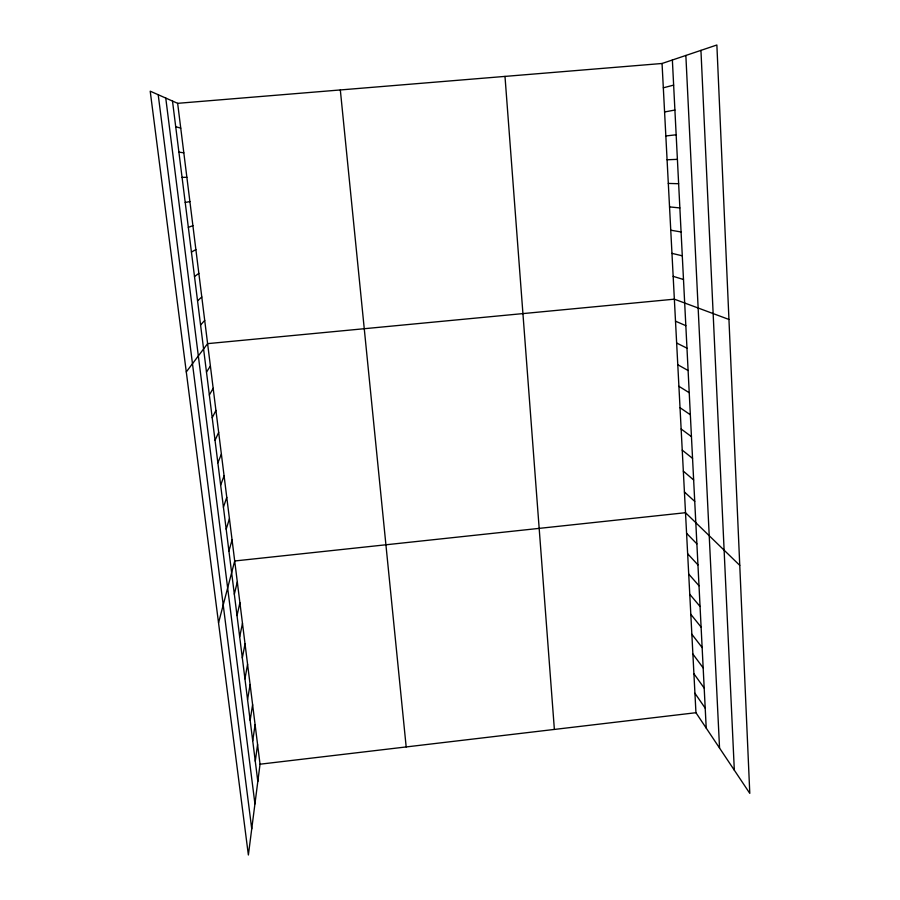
<?xml version="1.0" encoding="UTF-8"?>
<svg xmlns="http://www.w3.org/2000/svg" width="900" height="900" viewBox="0 0 900 900"><rect width="100%" height="100%" fill="white"/><g stroke="black" fill="none" stroke-linecap="round" stroke-linejoin="round"><path stroke-width="1.35" d="M177.649 103.331L260.032 764.201L248.377 855L150.21 91.181L177.649 103.331L662.051 63.484L716.873 45L749.79 793.361L695.947 712.71L662.051 63.484M255.285 761.22L257.58 744.48M252.72 740.835L255.105 724.624M250.155 720.315L252.607 704.633M247.556 699.66L250.099 684.518M244.958 678.859L247.579 664.268M242.325 657.911L245.036 643.883M239.681 636.829L242.482 623.363M237.026 615.6L239.906 602.707M234.338 594.225L237.308 581.918M218.542 622.867L234.697 560.981L685.508 512.707L739.766 565.369M228.926 551.025L232.076 539.91M226.192 529.2L229.433 518.692M223.436 507.218L226.766 497.329M220.657 485.089L224.089 475.819M217.856 462.803L221.389 454.162M215.044 440.359L218.666 432.36M212.209 417.757L215.933 410.411M209.362 394.988L213.176 388.305M206.482 372.06L210.398 366.053M186.289 371.925L207.607 343.642L674.359 299.171L728.944 319.455M200.588 325.001L204.705 320.389M197.55 300.859L201.791 296.966M194.501 276.536L198.844 273.375M191.43 252.034L195.885 249.615M188.336 227.34L192.904 225.675M663.322 87.817L673.639 85.117M185.22 202.466L189.889 201.566M664.582 111.971L674.899 110.036M260.032 764.201L695.947 712.71M665.831 135.956L676.159 134.786M667.08 159.773L677.408 159.345M182.07 177.401L186.862 177.278M668.306 183.42L678.634 183.724M669.533 206.899L679.86 207.934M178.909 152.145L183.814 152.809M670.759 230.209L681.086 231.964M671.962 253.361L682.29 255.814M175.714 126.698L180.743 128.16M673.166 276.345L683.494 279.495M675.506 321.176L685.834 325.665M676.643 343.024L686.97 348.165M677.779 364.736L688.106 370.507M678.904 386.303L689.22 392.704M680.029 407.723L690.345 414.743M681.131 428.996L691.447 436.635M682.234 450.135L692.55 458.37M683.336 471.127L693.641 479.97M684.428 491.985L694.732 501.412M686.587 533.295L696.881 543.87M687.645 553.748L697.95 564.885M688.714 574.076L699.008 585.765M689.76 594.259L700.054 606.499M690.817 614.317L701.1 627.109M691.852 634.252L702.135 647.572M692.887 654.053L703.17 667.901M693.911 673.729L704.194 688.095M694.935 693.281L705.206 708.154M165.757 98.066L254.936 803.914M158.209 94.725L251.741 828.844M172.496 101.059L257.816 781.47M340.324 89.944L406.181 746.944M504.99 76.399L554.377 729.439M672.367 59.996L706.219 728.089M685.856 55.451L719.55 748.058M700.942 50.366L734.321 770.186"/></g></svg>
